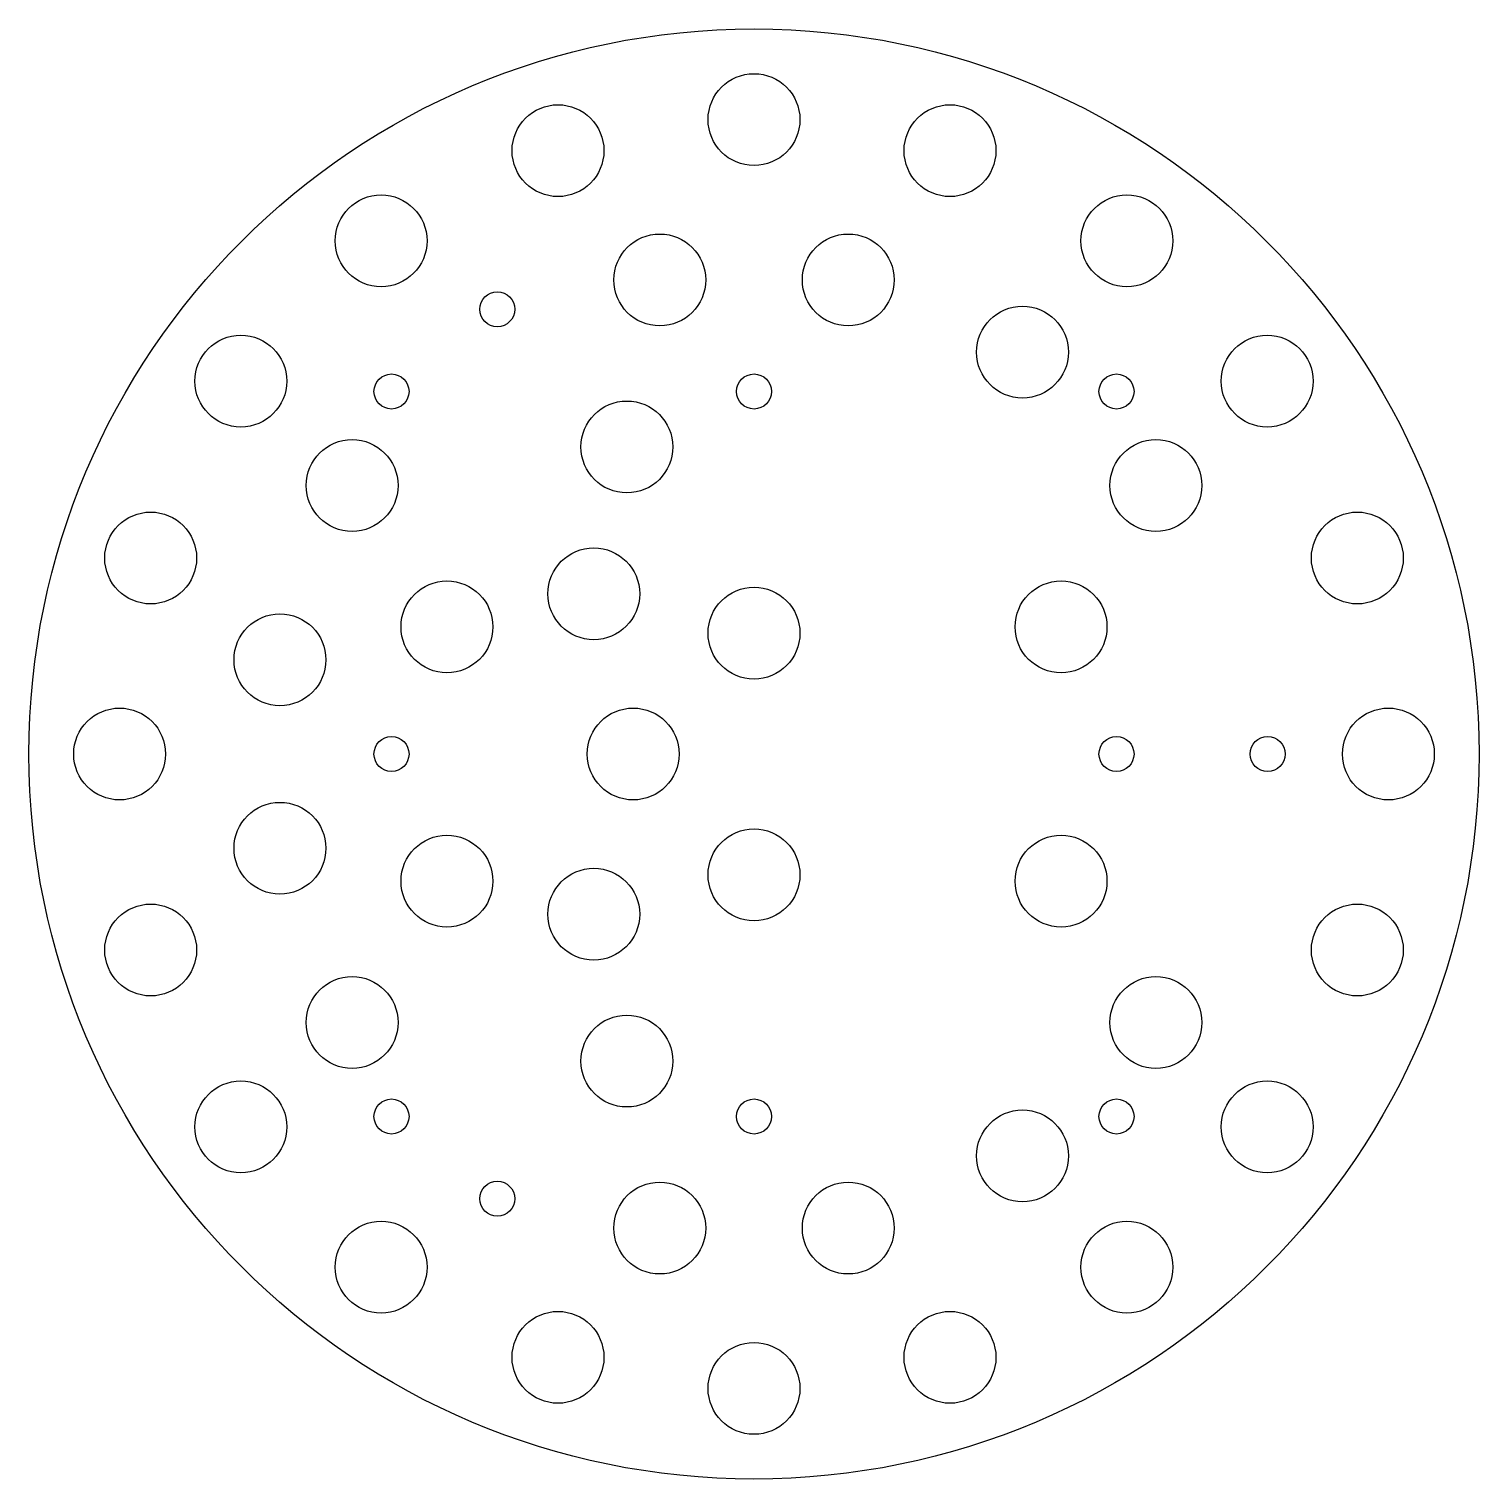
# Model space of a CAD drawing. Header units: millimetres. Extents: x -60 to 60, y -60 to 60.
import ezdxf

# ---------------------------------------------------------------- set-up
doc = ezdxf.new("R2010")
doc.units = ezdxf.units.MM
doc.layers.get('0').update_dxf_attribs({"linetype": 'CONTINUOUS'})

msp = doc.modelspace()

# ---------------------------------------------------------------- linework, layer by layer
for centre, radius in [((0, 0), 60), ((0, 52.5), 3.8), ((-16.22, 49.93), 3.8), ((16.22, 49.93), 3.8), ((-30.86, 42.47), 3.8), ((30.86, 42.47), 3.8), ((-7.8, 39.23), 3.8), ((7.8, 39.23), 3.8), ((-21.25, 36.81), 1.45), ((22.22, 33.26), 3.8), ((-42.47, 30.86), 3.8), ((42.47, 30.86), 3.8), ((-30, 30), 1.45), ((0, 30), 1.45), ((30, 30), 1.45), ((-10.52, 25.41), 3.8), ((-33.26, 22.22), 3.8), ((33.26, 22.22), 3.8), ((-49.93, 16.22), 3.8), ((49.93, 16.22), 3.8), ((-13.26, 13.26), 3.8), ((-25.41, 10.52), 3.8), ((0, 10), 3.8), ((25.41, 10.52), 3.8), ((-39.23, 7.8), 3.8), ((-52.5, 0), 3.8), ((-10, 0), 3.8), ((52.5, 0), 3.8), ((-30, 0), 1.45), ((30, 0), 1.45), ((42.5, 0), 1.45), ((-39.23, -7.8), 3.8), ((-25.41, -10.52), 3.8), ((0, -10), 3.8), ((25.41, -10.52), 3.8), ((-13.26, -13.26), 3.8), ((-49.93, -16.22), 3.8), ((49.93, -16.22), 3.8), ((-33.26, -22.22), 3.8), ((33.26, -22.22), 3.8), ((-10.52, -25.41), 3.8), ((-42.47, -30.86), 3.8), ((42.47, -30.86), 3.8), ((-30, -30), 1.45), ((0, -30), 1.45), ((30, -30), 1.45), ((22.22, -33.26), 3.8), ((-21.25, -36.81), 1.45), ((-7.8, -39.23), 3.8), ((7.8, -39.23), 3.8), ((-30.86, -42.47), 3.8), ((30.86, -42.47), 3.8), ((-16.22, -49.93), 3.8), ((16.22, -49.93), 3.8), ((0, -52.5), 3.8)]:
    msp.add_circle(centre, radius)

doc.saveas('drawing.dxf')
